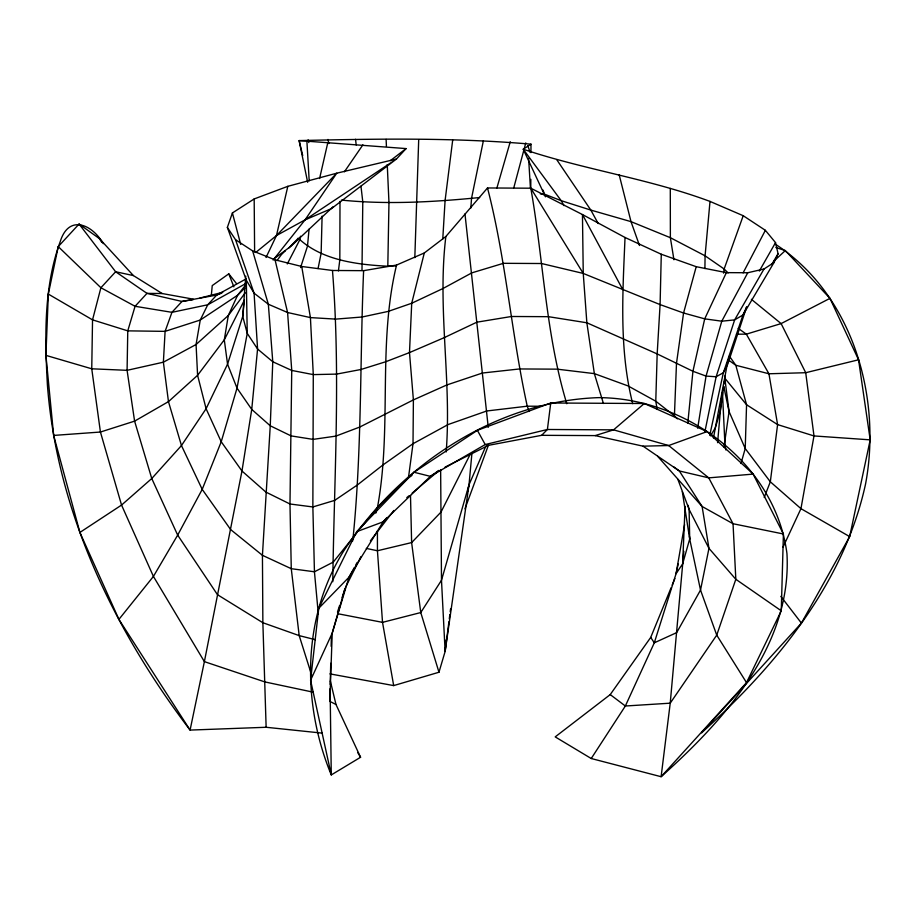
<?xml version="1.0" encoding="UTF-8"?>
<svg xmlns="http://www.w3.org/2000/svg" width="916" height="916" viewBox="0 0 916 916"><rect width="100%" height="100%" fill="white"/><g stroke="black" fill="none" stroke-linecap="round" stroke-linejoin="round"><path stroke-width="1.37" d="M339.996 201.394L339.825 259.823L338.416 270.953M530.776 187.746L530.822 179.318M530.948 152.606L530.994 144.167C454.141 137.503 376.27 138.763 299.12 140.595L307.65 182.284M704.908 268.583L705.08 255.816L710.003 201.417C649.249 178.723 584.568 169.804 523.231 149.228L530.994 144.167M298.192 238.114C321.436 260.27 356.897 264.632 387.811 266.224L388.968 202.573L387.25 164.651M330.115 688.672L331.271 774.925L360.572 757.257L335.977 704.484L330.367 681.046M330.218 684.435L330.733 663.264M331.145 646.33L331.352 637.857M302.727 155.583L299.12 140.595L406.074 148.587L396.433 159.041L336.756 173.193L287.819 186.326L254.179 198.944L232.412 212.947L227.363 227.397L235.538 239.694L252.633 250.892L275.04 259.823L301.73 266.487L332.474 270.483L363.606 270.667L396.548 265.067L424.303 252.965L445.852 236.511L487.507 187.963L530.811 188.204L582.45 214.55L625.033 237.484L661.283 254.247L660.092 304.604L657.173 353.92L655.776 401.208L657.15 409.429M322.1 216.084L321.138 253.228L318.058 268.571M332.783 581.729C334.111 478.015 340.763 374.037 332.474 270.483M683.828 551.306L670.226 703.179L661.112 776.711L746.517 682.626L781.268 610.8L783.409 533.982L753.147 474.099L707.106 431.585L644.303 403.509L550.734 402.994L477.373 430.337L414.009 472.255L356.736 531.658L318.757 608.281L310.581 680.256L331.271 774.925C301.845 703.58 301.936 617.796 343.592 551.157C399.342 466.061 495.041 401.139 598.526 397.636C686.416 397.91 775.36 463.885 786.947 553.573C792.145 644.864 724.785 719.77 661.112 776.711L591.232 758.517L555.199 736.888L610.228 694.591L650.715 637.422L671.119 587.694M418.704 139.633L414.822 257.648M363.606 270.667C359.885 359.507 361.992 448.645 353.141 537.223L352.488 541.356M322.203 733.121L266.132 727.27L190.081 730.086L118.908 619.388L79.898 532.436L53.655 435.421L45.915 355.374L48.33 294.093L58.235 246.61L79.074 224.019L99.466 238.641L133.381 275.567L162.178 293.532L193.23 299.143M677.382 418.818L674.416 415.818L676.489 363.343L683.565 313.009L696.217 266.693L661.283 254.247M591.232 758.517L625.353 706.007L654.299 642.814L676.088 573.656L682.626 563.924L685.088 506.342M632.716 403.693C618.953 349.626 622.731 292.731 625.033 237.484M445.852 236.511C437.138 308.314 451.771 380.22 446.172 451.966M442.772 238.996L445.084 200.547L452.687 140.114M329.955 673.878L393.685 685.592L438.97 672.241L445.13 651.436L445.405 647.165M445.68 642.895L445.863 640.044M245.763 276.117L242.74 316.386L227.546 364.179L206.089 408.719L181.46 445.554L151.758 478.518L121.553 505.071L79.898 532.436M470.813 208.069L471.534 198.325L483.373 140.778M728.048 359.965L713.461 437.985M361.992 270.083L362.782 201.818L360.973 186.188M717.594 442.668L720.903 404.815M211.344 295.25L212.237 285.597L228.782 273.838L236.385 283.456M309.07 229.137L307.49 246.164L300.562 267.587M440.642 469.828L441.489 580.263L445.13 651.436L469.026 484.724L471.935 453.122M687.79 423.181L692.931 371.266L704.713 318.848L726.354 272.636L747.777 272.739L764.013 268.995L773.997 262.537L778.073 253.755L775.531 242.626L765.364 230.317L743.22 215.718L710.003 201.417M244.114 302.841L242.74 316.386L247.24 333.378L257.579 349.019L272.773 361.751L291.735 370.43L313.283 374.61L336.607 374.106L360.961 369.491L385.647 361.774L409.486 352.591L443.939 337.775L476.881 322.18L511.46 316.489L548.478 316.684L586.858 322.775L657.173 353.92L692.931 371.266L706.053 376.087L716.129 376.762L723.354 372.732L727.739 364.179L746.689 306.826L742.979 314.978L723.354 372.732L709.74 435.318M721.35 400.578L721.636 397.75M550.734 402.994L547.402 429.49L541.654 435.318L488.468 445.336L445.096 467.103M445.13 651.436L448.932 621.701M449.298 618.873L449.836 614.613M450.203 611.785L450.558 608.957M360.332 528.486L377.415 507.739L408.444 477.843L413.013 443.722L413.391 399.903L409.486 352.591L411.719 303.253L424.303 252.965M723.583 273.151L724.144 268.995L743.22 215.718M723.732 386.621L720.171 411.879L715.167 428.127L710.472 435.879M724.132 383.815L724.522 381.01M724.922 378.205L725.323 375.4M697.671 428.161L706.053 376.087L721.774 321.195L747.777 272.739M684.596 524.639L676.088 573.656L678.195 564.016M396.548 265.067C377.323 344.702 392.3 427.509 377.415 507.739L375.835 513.086M704.873 431.802L716.129 376.762L734.643 319.89L764.013 268.995M467.549 491.72L469.026 484.724L485.48 446.997M775.234 244.114C852.43 294.002 882.051 396.846 865.517 484.198C843.739 583.893 775.577 665.966 701.542 732.857L801.408 623.098L849.67 536.616L870.2 439.852L858.555 359.793L829.965 298.353L785.321 250.56L775.898 247.56M300.448 236.191L299.521 240.335L287.281 263.934M319.581 178.54L327.71 143.068M266.029 257.488L276.472 235.549L287.819 186.326M513.807 187.723L525.773 142.919M740.987 463.519L745.223 448.542L746.563 404.746L735.8 365.266L729.354 356.084M682.626 563.924L689.702 538.997L689.107 509.41L688.065 505.254M469.026 484.724L441.489 580.263L420.765 612.552L382.522 622.353L337.672 613.697M496.907 187.94L510.258 141.751M337.477 612.151L339.607 605.499M342.149 597.507L345.126 588.175L332.233 633.071L310.581 680.256M724.018 447.008L729.056 411.502L724.98 379.533M464.95 508.838L488.468 445.061M764.219 497.491L770.322 481.793L777.592 424.6L768.936 373.774L746.334 334.157L738.227 328.363M672.184 585.084L674.874 578.534M782.94 547.356L800.95 508.655L813.992 435.936L805.714 372.709L781.119 323.6L751.36 299.292M345.756 586.916L360.95 556.607M470.274 454.153L441.008 512.078L411.627 542.593L377.438 550.756L366.308 548.409M244.389 300.139L224.294 339.836L197.593 375.297L168.464 401.632L134.595 421.142L100.428 432.031L53.655 435.421M743.116 272.876L765.364 230.317M354.435 567.382L348.985 577.206L332.233 633.071L329.806 701.37L335.977 704.484M355.797 564.932L357.16 562.47M759.295 271.079L775.531 242.626M771.65 264.61L778.073 253.755M773.997 262.537L742.979 314.978L734.643 319.89L721.774 321.195L704.713 318.848L683.565 313.009L660.092 304.604L583.252 273.437L541.551 263.522L503.434 263.316L471.877 272.842L443.058 288.471L411.719 303.253L388.212 311.406L362.106 317.005L335.76 319.111L310.421 317.6L287.59 312.516L268.342 304.238L254.076 293.166L246.312 280.227L227.363 227.397M273.14 260.064L305.074 219.851L336.756 173.193L276.472 235.549L255.736 252.472M344.37 171.842L362.908 144.831M276.976 260.568L282.826 252.724M245.225 292.857L228.302 315.505L196.07 344.508L163.38 362.186L127.084 370.327L91.749 368.793L45.915 355.374M370.362 540.875L393.857 510.475M245.877 284.693L237.588 295.25L228.302 315.505L224.294 339.836L227.546 364.179L237.015 388.109L251.74 409.418L270.254 425.791L291.093 435.901L313.089 439.382L335.863 436.108L359.713 427.062L413.391 399.903L446.882 384.938L482.469 373.018L519.544 368.953L557.18 369.159L594.358 373.625L628.01 385.911L655.776 401.208L674.416 415.818M118.908 619.388L153.419 576.427L177.67 535.116L202.207 489.384L221.225 441.741L237.015 388.109L247.24 333.378L246.312 280.227M356.736 532.86L333.287 562.092L314.44 571.779L291.265 568.699L262.434 555.314L230.672 529.597L202.207 489.384L181.46 445.554L168.464 401.632L163.38 362.186L165.098 331.363L171.945 312.333L181.986 301.444L216.714 295.044L221.752 293.154M386.895 517.597L383.117 521.845L348.985 577.206L318.757 608.281M298.078 238.446L288.597 248.202M333.252 206.615L290.761 246.393L275.018 258.06M244.675 288.219L237.588 295.25L200.261 320.039L165.098 331.363L127.771 330.859L92.539 319.856L48.33 294.093M773.825 261.197L785.321 250.56M644.303 403.509L613.583 429.856L595.171 435.604L541.654 435.318M406.784 497.628L408.925 495.819M412.143 493.117L438.924 470.572M282.117 253.629L285.357 250.915M390.365 160.655L406.074 148.587M438.924 470.412L430.348 476.354L383.117 521.845L356.736 531.658M408.444 477.843L411.971 475.415M305.074 219.851L396.433 159.041L331.374 208.665L305.074 219.851L276.472 235.549M246.29 283.284L207.749 304.776L171.945 312.333L135.076 306.288L100.897 287.739L58.235 246.61M246.118 278.888L216.714 295.044L207.749 304.776L200.261 320.039L196.07 344.508L197.593 375.297L206.089 408.719L221.225 441.741L241.973 471.007L265.846 492.064L289.983 503.995L312.86 506.949L334.672 500.388L357.423 484.942L383.037 464.893L413.013 443.722L448.107 424.543L486.74 410.986L527.25 406.189L542.535 406.269M829.965 298.353L781.119 323.6L746.334 334.157L736.498 334.191M707.106 431.585L668.68 445.542L643.055 446.172L595.171 435.604M199.951 298.043L222.76 292.284M858.555 359.793L805.714 372.709L768.936 373.774L735.8 365.266L728.953 360.366M193.184 299.624L181.986 301.444L146.995 293.372L115.634 271.754L79.074 224.019M479.652 197.535C433.76 202.047 387.422 204.726 341.428 200.089M753.147 474.099L708.755 477.866L679.328 470.961L643.055 446.172M387.811 266.224L396.262 265.766M162.178 293.532L146.995 293.372L135.076 306.288L127.771 330.859L127.084 370.327L134.595 421.142L151.758 478.518L177.67 535.116L217.481 594.702L262.869 622.731L299.189 635.612L315.402 639.712M540.326 193.917L544.436 194.146L561.187 200.673L590.831 210.085L631.01 221.638L670.375 237.702L705.08 255.816L724.144 268.995L728.071 272.957M870.2 439.852L813.992 435.936L777.592 424.6L746.563 404.746L724.796 378.148M696.217 266.693L726.354 272.636M783.409 533.982L733.04 523.734L702.103 506.479L657.585 456.237M313.18 692.175L264.839 681.916L204.382 661.638L153.419 576.427L121.553 505.071L100.428 432.031L91.749 368.793L92.539 319.856L100.897 287.739L115.634 271.754L133.381 275.567M488.468 445.336L485.217 444.546L430.348 476.354L414.009 472.255M849.67 536.616L800.95 508.655L770.322 481.793L745.223 448.542L729.056 411.502L723.732 386.369M781.268 610.8L735.823 579.29L708.961 548.341L689.107 509.41L677.84 479.286M673.764 466.897L679.328 470.961L702.103 506.479L708.961 548.341L700.522 590.064L676.672 632.624L654.299 642.814L650.715 637.422M610.228 694.591L625.353 706.007L670.226 703.179L716.736 635.132L735.823 579.29L733.04 523.734L708.755 477.866L668.68 445.542L613.583 429.856L547.402 429.49L485.217 444.546L477.373 430.337M780.81 596.339L801.408 623.098M103.256 243.656C92.344 224.443 68.826 213.92 60.25 241.526C43.659 287.051 44.781 336.825 47.38 384.525C56.769 511.231 114.099 629.99 190.081 730.086L204.382 661.638L241.973 471.007L251.74 409.418L257.579 349.019L254.076 293.166L235.538 239.694M556.894 159.911L590.831 210.085L598.228 223.584M99.466 238.641L101.733 242.248M746.517 682.626L716.736 635.132L700.522 590.064L689.702 538.997L682.305 491.583M603.415 403.487L594.358 373.625L586.858 322.775L583.252 273.437L530.811 188.204C543.486 259.881 545.615 333.756 566.786 403.738M357.652 752.483L360.572 757.257M563.993 205.619L561.187 200.673L523.231 149.228L545.455 196.826M622.674 289.445L582.45 214.55L583.252 273.437M228.782 273.838L233.878 286.845M639.482 245.499L631.01 221.638L619.159 174.727M527.834 145.736L530.146 152.457M543.051 190.116L544.436 194.146M529.047 411.479L527.25 406.189C511.368 333.916 506.067 259.743 487.507 187.963M311.841 675.687L299.189 635.612L291.265 568.699L289.983 503.995L291.735 370.43L287.59 312.516L275.04 259.823M438.97 672.241L420.765 612.552L411.627 542.593L410.494 495.453M252.633 250.892L268.342 304.238L272.773 361.751L270.254 425.791L262.434 555.314L262.869 622.731L266.132 727.27M232.412 212.947L240.713 244.469M308.108 139.827L308.806 142.564M327.985 139.438L328.81 143.56M393.685 685.592L382.522 622.353L377.438 550.756L377.426 530.833M301.73 266.487L310.421 317.6L313.283 374.61L312.86 506.949L314.44 571.779L318.344 614.212M725.861 449.985L724.922 444.375L722.438 392.094M673.936 259.766L670.375 237.702L670.294 188.41M464.973 213.909L488.251 427.325M355.545 139.289L356.198 144.968M689.084 530.513L689.29 533.341M689.496 536.169L689.702 538.997M528.612 158.342L530.41 187.769M306.929 141.728L309.196 180.83M386.117 139.358L386.426 146.388M254.179 198.944L254.625 251.957"/></g></svg>
